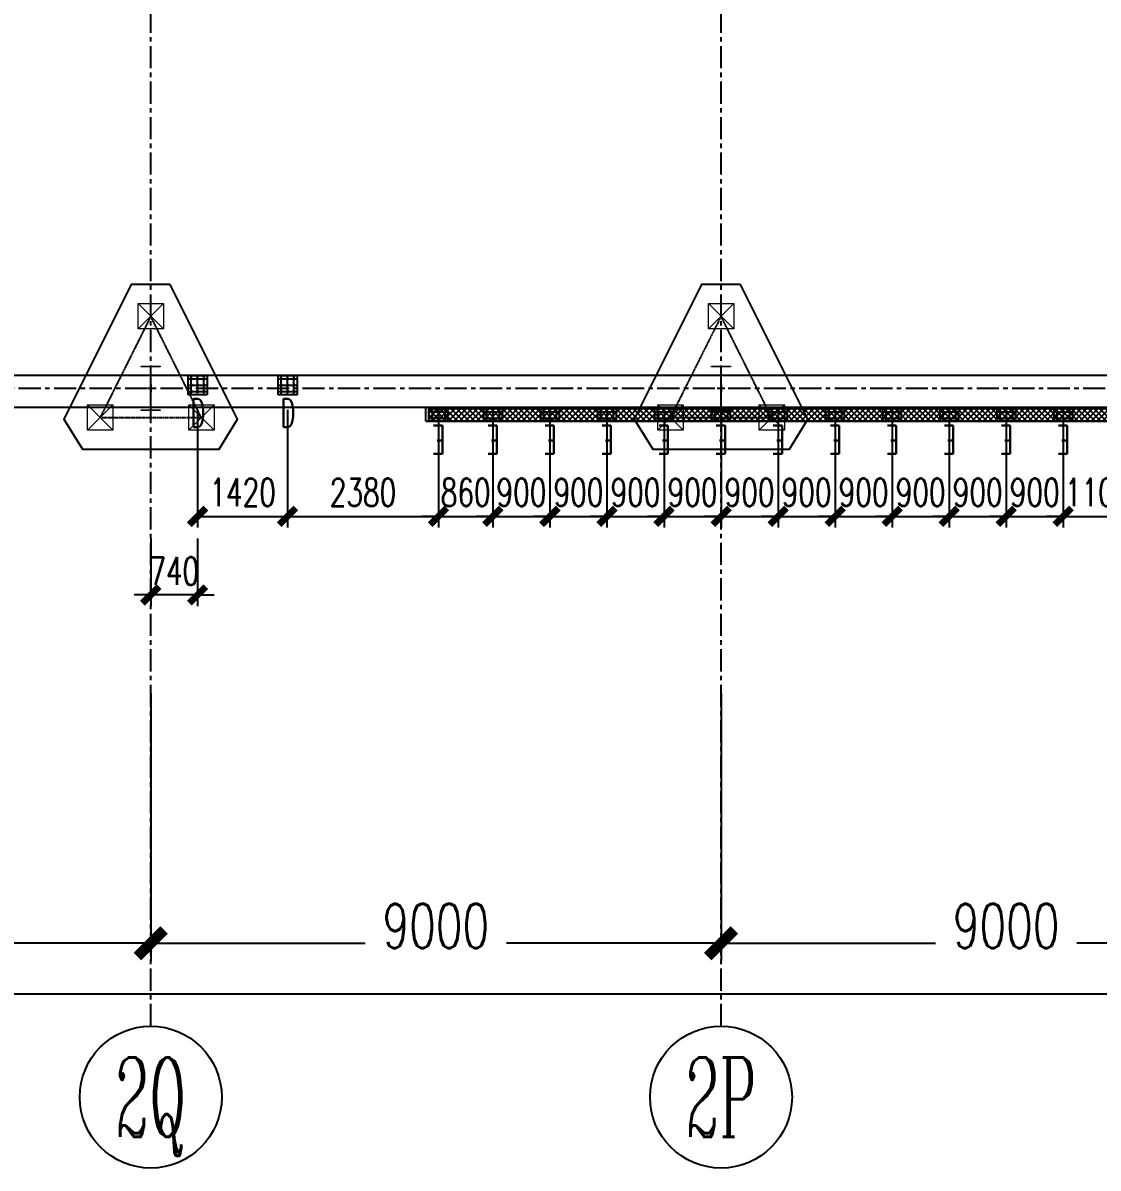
# Model space of a CAD drawing. Extents: x 782294 to 1727252, y -631030 to 17645.
# Drawn here: x 1046538 to 1063505, y -410193 to -392118 of the extents above; entities that cross this region are included whole.
import ezdxf
from ezdxf.enums import TextEntityAlignment as Align

# ---------------------------------------------------------------- set-up
doc = ezdxf.new("R2010")
doc.units = 0
doc.linetypes.add('CENTER', pattern=[2, 1.25, -0.25, 0.25, -0.25])
doc.layers.get('Defpoints').update_dxf_attribs({"color": 210})
for name, color, linetype in [('!ZN1-标注-173', 173, 'Continuous'), ('!ZN3-铝板幕墙-3', 3, 'Continuous'), ('2钢材断面', 2, 'Continuous'), ('30预埋件', 30, 'Continuous'), ('3符号', 3, 'Continuous'), ('40钢材投影', 40, 'Continuous'), ('ALT_CEN-0-30', 1, 'CENTER'), ('DIM', 173, 'Continuous'), ('DOTE', 1, 'CENTER'), ('S-BKL', 4, 'Continuous'), ('S-DOTE1', 140, 'CENTER'), ('S-HATCH1-W', 252, 'Continuous'), ('结构轮廓线', 1, 'Continuous')]:
    doc.layers.add(name, color=color, linetype=linetype)
doc.layers.add('S-col', color=2, linetype='Continuous', lineweight=0)
doc.layers.add('S-zhuang', color=1, linetype='Continuous', lineweight=0)
doc.styles.add('_TCH_AXIS', font='COMPLEX', dxfattribs={"bigfont": 'GBCBIG'})
doc.styles.add('DHTEXT-1', font='romans.shx', dxfattribs={"width": 0.7, "bigfont": 'chinese.shx'})
doc.dimstyles.new('ZN175', dxfattribs={"dimscale": 175, "dimtxt": 2.5, "dimasz": 1.5, "dimexe": 1, "dimexo": 2, "dimgap": 0.9, "dimtad": 1, "dimdec": 0, "dimdsep": 46, "dimtxsty": 'DHTEXT-1', "dimblk": 'ARCHTICK', "dimcen": 2.5, "dimclrd": 173, "dimclre": 173, "dimclrt": 7, "dimazin": 2, "dimtfac": 1, "dimtdec": 0, "dimtix": 1, "dimtmove": 2, "dimatfit": 3, "dimfxl": 0, "dimtolj": 1, "dimtzin": 0, "dimarcsym": 0})
doc.dimstyles.new('ZN280', dxfattribs={"dimscale": 280, "dimtxt": 2.5, "dimasz": 1.5, "dimexe": 1, "dimexo": 2, "dimgap": 0.9, "dimtad": 1, "dimdec": 0, "dimdsep": 46, "dimtxsty": 'DHTEXT-1', "dimblk": 'ARCHTICK', "dimcen": 2.5, "dimclrd": 173, "dimclre": 173, "dimclrt": 7, "dimazin": 2, "dimtfac": 1, "dimtdec": 0, "dimtix": 1, "dimtmove": 2, "dimatfit": 3, "dimfxl": 0, "dimarcsym": 0})

# ---------------------------------------------------------------- blocks, each defined once
blk = doc.blocks.new('_ArchTick')
at = {"color": 0, "linetype": 'ByBlock', "const_width": 0.4}
blk.add_lwpolyline([(-0.5, -0.5), (0.5, 0.5)], dxfattribs=at)
blk = doc.blocks.new('*D1438')
at = {"layer": 'Defpoints', "color": 0, "ltscale": 2800, "transparency": 16777216}
for p in [(21300, -4250), (30300, -4250), (30300, -8759)]:
    blk.add_point(p, dxfattribs=at)
at = {"layer": 'DIM', "color": 173, "linetype": 'ByBlock', "lineweight": -2, "ltscale": 2800, "transparency": 16777216}
for p, q in [((21300, -4810), (21300, -9039)), ((30300, -4810), (30300, -9039)), ((21300, -8759), (24685, -8759)), ((30300, -8759), (26915, -8759))]:
    blk.add_line(p, q, dxfattribs=at)
at = {"layer": 'DIM', "color": 173, "lineweight": -2, "ltscale": 2800, "transparency": 16777216, "xscale": 420, "yscale": 420, "zscale": 420, "rotation": 180}
blk.add_blockref('_ArchTick', (21300, -8759), dxfattribs=at)
at = {"layer": 'DIM', "color": 173, "lineweight": -2, "ltscale": 2800, "transparency": 16777216, "xscale": 420, "yscale": 420, "zscale": 420}
blk.add_blockref('_ArchTick', (30300, -8759), dxfattribs=at)
at = {"layer": 'DIM', "color": 7, "ltscale": 2800, "transparency": 16777216, "insert": (25800, -8484), "char_height": 700, "attachment_point": 5, "style": 'DHTEXT-1'}
blk.add_mtext('9000', dxfattribs=at)
blk = doc.blocks.new('*D1439')
at = {"layer": 'Defpoints', "color": 0, "ltscale": 2800, "transparency": 16777216}
for p in [(30300, -4250), (39300, -4250), (39300, -8759)]:
    blk.add_point(p, dxfattribs=at)
at = {"layer": 'DIM', "color": 173, "linetype": 'ByBlock', "lineweight": -2, "ltscale": 2800, "transparency": 16777216}
for p, q in [((30300, -4810), (30300, -9039)), ((39300, -4810), (39300, -9039)), ((30300, -8759), (33685, -8759)), ((39300, -8759), (35915, -8759))]:
    blk.add_line(p, q, dxfattribs=at)
at = {"layer": 'DIM', "color": 173, "lineweight": -2, "ltscale": 2800, "transparency": 16777216, "xscale": 420, "yscale": 420, "zscale": 420, "rotation": 180}
blk.add_blockref('_ArchTick', (30300, -8759), dxfattribs=at)
at = {"layer": 'DIM', "color": 173, "lineweight": -2, "ltscale": 2800, "transparency": 16777216, "xscale": 420, "yscale": 420, "zscale": 420}
blk.add_blockref('_ArchTick', (39300, -8759), dxfattribs=at)
at = {"layer": 'DIM', "color": 7, "ltscale": 2800, "transparency": 16777216, "insert": (34800, -8484), "char_height": 700, "attachment_point": 5, "style": 'DHTEXT-1'}
blk.add_mtext('9000', dxfattribs=at)
blk = doc.blocks.new('*D1440')
at = {"layer": 'Defpoints', "color": 0, "ltscale": 2800, "transparency": 16777216}
for p in [(39300, -4250), (48300, -4250), (48300, -8759)]:
    blk.add_point(p, dxfattribs=at)
at = {"layer": 'DIM', "color": 173, "linetype": 'ByBlock', "lineweight": -2, "ltscale": 2800, "transparency": 16777216}
for p, q in [((39300, -4810), (39300, -9039)), ((48300, -4810), (48300, -9039)), ((39300, -8759), (42685, -8759)), ((48300, -8759), (44915, -8759))]:
    blk.add_line(p, q, dxfattribs=at)
at = {"layer": 'DIM', "color": 173, "lineweight": -2, "ltscale": 2800, "transparency": 16777216, "xscale": 420, "yscale": 420, "zscale": 420, "rotation": 180}
blk.add_blockref('_ArchTick', (39300, -8759), dxfattribs=at)
at = {"layer": 'DIM', "color": 173, "lineweight": -2, "ltscale": 2800, "transparency": 16777216, "xscale": 420, "yscale": 420, "zscale": 420}
blk.add_blockref('_ArchTick', (48300, -8759), dxfattribs=at)
at = {"layer": 'DIM', "color": 7, "ltscale": 2800, "transparency": 16777216, "insert": (43800, -8484), "char_height": 700, "attachment_point": 5, "style": 'DHTEXT-1'}
blk.add_mtext('9000', dxfattribs=at)
blk = doc.blocks.new('*D1427')
at = {"layer": 'Defpoints', "color": 0, "ltscale": 2800, "transparency": 16777216}
for p in [(0, -4350), (156300, -4350), (156300, -9559)]:
    blk.add_point(p, dxfattribs=at)
at = {"layer": 'DIM', "color": 173, "linetype": 'ByBlock', "lineweight": -2, "ltscale": 2800, "transparency": 16777216}
for p, q in [((0, -4910), (0, -9839)), ((156300, -4910), (156300, -9839)), ((0, -9559), (76553, -9559)), ((156300, -9559), (79647, -9559))]:
    blk.add_line(p, q, dxfattribs=at)
at = {"layer": 'DIM', "color": 173, "lineweight": -2, "ltscale": 2800, "transparency": 16777216, "xscale": 420, "yscale": 420, "zscale": 420, "rotation": 180}
blk.add_blockref('_ArchTick', (0, -9559), dxfattribs=at)
at = {"layer": 'DIM', "color": 173, "lineweight": -2, "ltscale": 2800, "transparency": 16777216, "xscale": 420, "yscale": 420, "zscale": 420}
blk.add_blockref('_ArchTick', (156300, -9559), dxfattribs=at)
at = {"layer": 'DIM', "color": 7, "ltscale": 2800, "transparency": 16777216, "insert": (78100, -9284), "char_height": 700, "attachment_point": 5, "style": 'DHTEXT-1'}
blk.add_mtext('156300', dxfattribs=at)
blk = doc.blocks.new('卓越-轴号')
blk.add_circle((0, 0), 4)
at = {"color": 0, "style": '_TCH_AXIS', "width": 1.041667, "flags": 8}
blk.add_attdef('A', text='', height=4.48, dxfattribs=at).set_placement((-2, -2.24), (2, -2.24), align=Align.FIT)
blk = doc.blocks.new('20250913105916')
at = {"layer": '结构轮廓线', "color": 1, "ltscale": 500}
for q in [(34640, -300), (55860, -520)]:
    blk.add_line((34640, -520), q, dxfattribs=at)
blk = doc.blocks.new('20250903183753')
at = {"layer": '2钢材断面'}
for p, q in [((150, 0), (-150, 0)), ((-150, 0), (-150, -300)), ((150, -300), (150, 0)), ((-150, -300), (150, -300))]:
    blk.add_line(p, q, dxfattribs=at)
at = {"layer": '40钢材投影'}
for centre, radius in [((-100, -50), 12), ((-100, -150), 12), ((-100, -50), 6), ((-100, -150), 6), ((0, -50), 12), ((0, -150), 12), ((0, -50), 6), ((0, -150), 6), ((100, -50), 12), ((100, -150), 12), ((100, -50), 6), ((100, -150), 6), ((-100, -250), 12), ((-100, -250), 6), ((0, -250), 12), ((0, -250), 6), ((100, -251), 12), ((100, -251), 6)]:
    blk.add_circle(centre, radius, dxfattribs=at)
at = {"layer": 'ALT_CEN-0-30', "ltscale": 20}
for p, q in [((-100, 0), (-100, -300)), ((0, 0), (0, -300)), ((100, 0), (100, -300)), ((-150, -50), (150, -50)), ((-150, -150), (150, -150)), ((-150, -250), (150, -250))]:
    blk.add_line(p, q, dxfattribs=at)
blk = doc.blocks.new('20250903183821')
at = {"ltscale": 50}
blk.add_blockref('20250903183753', (0, 0), dxfattribs=at)
at = {"layer": '30预埋件', "style": 'DHTEXT-1', "text_generation_flag": 6, "width": 0.55}
blk.add_attdef('B', (-105, 65), '', height=450, rotation=180, dxfattribs=at)
blk = doc.blocks.new('20250902145151')
at = {"layer": '2钢材断面'}
for p, q in [((150, 100), (-150, 100)), ((-150, 100), (-150, -100)), ((150, -100), (150, 100)), ((-150, -100), (150, -100))]:
    blk.add_line(p, q, dxfattribs=at)
at = {"layer": '40钢材投影'}
for centre, radius in [((-100, 50), 10), ((-100, 50), 5), ((0, 50), 10), ((0, 50), 5), ((100, 50), 10), ((100, 50), 5), ((-100, -50), 10), ((-100, -50), 5), ((0, -50), 10), ((0, -50), 5), ((100, -50), 10), ((100, -50), 5)]:
    blk.add_circle(centre, radius, dxfattribs=at)
at = {"layer": 'ALT_CEN-0-30', "ltscale": 20}
for p, q in [((-150, 50), (150, 50)), ((-100, 100), (-100, -100)), ((0, 100), (0, -100)), ((100, 100), (100, -100)), ((-150, -50), (150, -50))]:
    blk.add_line(p, q, dxfattribs=at)
blk = doc.blocks.new('20250912153858')
at = {"ltscale": 50}
blk.add_blockref('20250902145151', (0, 100), dxfattribs=at)
at = {"layer": '30预埋件', "style": 'DHTEXT-1', "text_generation_flag": 6, "width": 0.55}
blk.add_attdef('B', (105, -65), '', height=450, dxfattribs=at)
blk = doc.blocks.new('20250913102643')
at = {"ltscale": 500}
ref = blk.add_blockref('20250903183821', (31040, -100), dxfattribs=dict(at, xscale=-1, rotation=180))
ref.add_attrib('B', 'D', (30935, -615), dxfattribs={"layer": '30预埋件', "height": 450, "rotation": 180, "style": 'DHTEXT-1', "text_generation_flag": 6, "width": 0.55})
ref = blk.add_blockref('20250903183821', (32460, -100), dxfattribs=dict(at, xscale=-1, rotation=180))
ref.add_attrib('B', 'D', (32355, -615), dxfattribs={"layer": '30预埋件', "height": 450, "rotation": 180, "style": 'DHTEXT-1', "text_generation_flag": 6, "width": 0.55})
at = {"layer": '结构轮廓线', "ltscale": 500}
for p in [(34840, -520), (35700, -520), (36600, -520), (37500, -520), (38400, -520), (39300, -520), (40200, -520), (41100, -520), (42000, -520), (42900, -520), (43800, -520), (44700, -520)]:
    blk.add_blockref('20250912153858', p, dxfattribs=at).add_auto_attribs({'B': 'E'})
blk = doc.blocks.new('*D890')
at = {"layer": 'Defpoints', "color": 0, "ltscale": 1750, "transparency": 16777216}
for p in [(1062955, -397877), (1064055, -397877), (1064055, -399906)]:
    blk.add_point(p, dxfattribs=at)
at = {"layer": 'DIM', "color": 173, "linetype": 'ByBlock', "lineweight": -2, "ltscale": 1750, "transparency": 16777216}
for p, q in [((1062955, -398227), (1062955, -400081)), ((1064055, -398227), (1064055, -400081)), ((1062955, -399906), (1062692, -399906)), ((1062955, -399906), (1064055, -399906)), ((1064055, -399906), (1064317, -399906))]:
    blk.add_line(p, q, dxfattribs=at)
at = {"layer": 'DIM', "color": 173, "lineweight": -2, "ltscale": 1750, "transparency": 16777216, "xscale": 262.5, "yscale": 262.5, "zscale": 262.5}
blk.add_blockref('_ArchTick', (1062955, -399906), dxfattribs=at)
at = {"layer": 'DIM', "color": 173, "lineweight": -2, "ltscale": 1750, "transparency": 16777216, "xscale": 262.5, "yscale": 262.5, "zscale": 262.5, "rotation": 180}
blk.add_blockref('_ArchTick', (1064055, -399906), dxfattribs=at)
at = {"layer": 'DIM', "color": 7, "ltscale": 1750, "transparency": 16777216, "insert": (1063505, -399529), "char_height": 437.5, "attachment_point": 5, "style": 'DHTEXT-1'}
blk.add_mtext('\\A1;1100', dxfattribs=at)
blk = doc.blocks.new('*D891')
at = {"layer": 'Defpoints', "color": 0, "ltscale": 1750, "transparency": 16777216}
for p in [(1062055, -397877), (1062955, -397877), (1062955, -399906)]:
    blk.add_point(p, dxfattribs=at)
at = {"layer": 'DIM', "color": 173, "linetype": 'ByBlock', "lineweight": -2, "ltscale": 1750, "transparency": 16777216}
for p, q in [((1062055, -398227), (1062055, -400081)), ((1062955, -398227), (1062955, -400081)), ((1062055, -399906), (1061792, -399906)), ((1062055, -399906), (1062955, -399906)), ((1062955, -399906), (1063217, -399906))]:
    blk.add_line(p, q, dxfattribs=at)
at = {"layer": 'DIM', "color": 173, "lineweight": -2, "ltscale": 1750, "transparency": 16777216, "xscale": 262.5, "yscale": 262.5, "zscale": 262.5}
blk.add_blockref('_ArchTick', (1062055, -399906), dxfattribs=at)
at = {"layer": 'DIM', "color": 173, "lineweight": -2, "ltscale": 1750, "transparency": 16777216, "xscale": 262.5, "yscale": 262.5, "zscale": 262.5, "rotation": 180}
blk.add_blockref('_ArchTick', (1062955, -399906), dxfattribs=at)
at = {"layer": 'DIM', "color": 7, "ltscale": 1750, "transparency": 16777216, "insert": (1062505, -399529), "char_height": 437.5, "attachment_point": 5, "style": 'DHTEXT-1'}
blk.add_mtext('\\A1;900', dxfattribs=at)
blk = doc.blocks.new('*D892')
at = {"layer": 'Defpoints', "color": 0, "ltscale": 1750, "transparency": 16777216}
for p in [(1061155, -397877), (1062055, -397877), (1062055, -399906)]:
    blk.add_point(p, dxfattribs=at)
at = {"layer": 'DIM', "color": 173, "linetype": 'ByBlock', "lineweight": -2, "ltscale": 1750, "transparency": 16777216}
for p, q in [((1061155, -398227), (1061155, -400081)), ((1062055, -398227), (1062055, -400081)), ((1061155, -399906), (1060892, -399906)), ((1061155, -399906), (1062055, -399906)), ((1062055, -399906), (1062317, -399906))]:
    blk.add_line(p, q, dxfattribs=at)
at = {"layer": 'DIM', "color": 173, "lineweight": -2, "ltscale": 1750, "transparency": 16777216, "xscale": 262.5, "yscale": 262.5, "zscale": 262.5}
blk.add_blockref('_ArchTick', (1061155, -399906), dxfattribs=at)
at = {"layer": 'DIM', "color": 173, "lineweight": -2, "ltscale": 1750, "transparency": 16777216, "xscale": 262.5, "yscale": 262.5, "zscale": 262.5, "rotation": 180}
blk.add_blockref('_ArchTick', (1062055, -399906), dxfattribs=at)
at = {"layer": 'DIM', "color": 7, "ltscale": 1750, "transparency": 16777216, "insert": (1061605, -399529), "char_height": 437.5, "attachment_point": 5, "style": 'DHTEXT-1'}
blk.add_mtext('\\A1;900', dxfattribs=at)
blk = doc.blocks.new('*D893')
at = {"layer": 'Defpoints', "color": 0, "ltscale": 1750, "transparency": 16777216}
for p in [(1060255, -397877), (1061155, -397877), (1061155, -399906)]:
    blk.add_point(p, dxfattribs=at)
at = {"layer": 'DIM', "color": 173, "linetype": 'ByBlock', "lineweight": -2, "ltscale": 1750, "transparency": 16777216}
for p, q in [((1060255, -398227), (1060255, -400081)), ((1061155, -398227), (1061155, -400081)), ((1060255, -399906), (1059992, -399906)), ((1060255, -399906), (1061155, -399906)), ((1061155, -399906), (1061417, -399906))]:
    blk.add_line(p, q, dxfattribs=at)
at = {"layer": 'DIM', "color": 173, "lineweight": -2, "ltscale": 1750, "transparency": 16777216, "xscale": 262.5, "yscale": 262.5, "zscale": 262.5}
blk.add_blockref('_ArchTick', (1060255, -399906), dxfattribs=at)
at = {"layer": 'DIM', "color": 173, "lineweight": -2, "ltscale": 1750, "transparency": 16777216, "xscale": 262.5, "yscale": 262.5, "zscale": 262.5, "rotation": 180}
blk.add_blockref('_ArchTick', (1061155, -399906), dxfattribs=at)
at = {"layer": 'DIM', "color": 7, "ltscale": 1750, "transparency": 16777216, "insert": (1060705, -399529), "char_height": 437.5, "attachment_point": 5, "style": 'DHTEXT-1'}
blk.add_mtext('\\A1;900', dxfattribs=at)
blk = doc.blocks.new('*D894')
at = {"layer": 'Defpoints', "color": 0, "ltscale": 1750, "transparency": 16777216}
for p in [(1059355, -397877), (1060255, -397877), (1060255, -399906)]:
    blk.add_point(p, dxfattribs=at)
at = {"layer": 'DIM', "color": 173, "linetype": 'ByBlock', "lineweight": -2, "ltscale": 1750, "transparency": 16777216}
for p, q in [((1059355, -398227), (1059355, -400081)), ((1060255, -398227), (1060255, -400081)), ((1059355, -399906), (1059092, -399906)), ((1059355, -399906), (1060255, -399906)), ((1060255, -399906), (1060517, -399906))]:
    blk.add_line(p, q, dxfattribs=at)
at = {"layer": 'DIM', "color": 173, "lineweight": -2, "ltscale": 1750, "transparency": 16777216, "xscale": 262.5, "yscale": 262.5, "zscale": 262.5}
blk.add_blockref('_ArchTick', (1059355, -399906), dxfattribs=at)
at = {"layer": 'DIM', "color": 173, "lineweight": -2, "ltscale": 1750, "transparency": 16777216, "xscale": 262.5, "yscale": 262.5, "zscale": 262.5, "rotation": 180}
blk.add_blockref('_ArchTick', (1060255, -399906), dxfattribs=at)
at = {"layer": 'DIM', "color": 7, "ltscale": 1750, "transparency": 16777216, "insert": (1059805, -399529), "char_height": 437.5, "attachment_point": 5, "style": 'DHTEXT-1'}
blk.add_mtext('\\A1;900', dxfattribs=at)
blk = doc.blocks.new('*D895')
at = {"layer": 'Defpoints', "color": 0, "ltscale": 1750, "transparency": 16777216}
for p in [(1058455, -397877), (1059355, -397877), (1059355, -399906)]:
    blk.add_point(p, dxfattribs=at)
at = {"layer": 'DIM', "color": 173, "linetype": 'ByBlock', "lineweight": -2, "ltscale": 1750, "transparency": 16777216}
for p, q in [((1058455, -398227), (1058455, -400081)), ((1059355, -398227), (1059355, -400081)), ((1058455, -399906), (1058192, -399906)), ((1058455, -399906), (1059355, -399906)), ((1059355, -399906), (1059617, -399906))]:
    blk.add_line(p, q, dxfattribs=at)
at = {"layer": 'DIM', "color": 173, "lineweight": -2, "ltscale": 1750, "transparency": 16777216, "xscale": 262.5, "yscale": 262.5, "zscale": 262.5}
blk.add_blockref('_ArchTick', (1058455, -399906), dxfattribs=at)
at = {"layer": 'DIM', "color": 173, "lineweight": -2, "ltscale": 1750, "transparency": 16777216, "xscale": 262.5, "yscale": 262.5, "zscale": 262.5, "rotation": 180}
blk.add_blockref('_ArchTick', (1059355, -399906), dxfattribs=at)
at = {"layer": 'DIM', "color": 7, "ltscale": 1750, "transparency": 16777216, "insert": (1058905, -399529), "char_height": 437.5, "attachment_point": 5, "style": 'DHTEXT-1'}
blk.add_mtext('\\A1;900', dxfattribs=at)
blk = doc.blocks.new('*D896')
at = {"layer": 'Defpoints', "color": 0, "ltscale": 1750, "transparency": 16777216}
for p in [(1057555, -397877), (1058455, -397877), (1058455, -399906)]:
    blk.add_point(p, dxfattribs=at)
at = {"layer": 'DIM', "color": 173, "linetype": 'ByBlock', "lineweight": -2, "ltscale": 1750, "transparency": 16777216}
for p, q in [((1057555, -398227), (1057555, -400081)), ((1058455, -398227), (1058455, -400081)), ((1057555, -399906), (1057292, -399906)), ((1057555, -399906), (1058455, -399906)), ((1058455, -399906), (1058717, -399906))]:
    blk.add_line(p, q, dxfattribs=at)
at = {"layer": 'DIM', "color": 173, "lineweight": -2, "ltscale": 1750, "transparency": 16777216, "xscale": 262.5, "yscale": 262.5, "zscale": 262.5}
blk.add_blockref('_ArchTick', (1057555, -399906), dxfattribs=at)
at = {"layer": 'DIM', "color": 173, "lineweight": -2, "ltscale": 1750, "transparency": 16777216, "xscale": 262.5, "yscale": 262.5, "zscale": 262.5, "rotation": 180}
blk.add_blockref('_ArchTick', (1058455, -399906), dxfattribs=at)
at = {"layer": 'DIM', "color": 7, "ltscale": 1750, "transparency": 16777216, "insert": (1058005, -399529), "char_height": 437.5, "attachment_point": 5, "style": 'DHTEXT-1'}
blk.add_mtext('\\A1;900', dxfattribs=at)
blk = doc.blocks.new('*D897')
at = {"layer": 'Defpoints', "color": 0, "ltscale": 1750, "transparency": 16777216}
for p in [(1056655, -397877), (1057555, -397877), (1057555, -399906)]:
    blk.add_point(p, dxfattribs=at)
at = {"layer": 'DIM', "color": 173, "linetype": 'ByBlock', "lineweight": -2, "ltscale": 1750, "transparency": 16777216}
for p, q in [((1056655, -398227), (1056655, -400081)), ((1057555, -398227), (1057555, -400081)), ((1056655, -399906), (1056392, -399906)), ((1056655, -399906), (1057555, -399906)), ((1057555, -399906), (1057817, -399906))]:
    blk.add_line(p, q, dxfattribs=at)
at = {"layer": 'DIM', "color": 173, "lineweight": -2, "ltscale": 1750, "transparency": 16777216, "xscale": 262.5, "yscale": 262.5, "zscale": 262.5}
blk.add_blockref('_ArchTick', (1056655, -399906), dxfattribs=at)
at = {"layer": 'DIM', "color": 173, "lineweight": -2, "ltscale": 1750, "transparency": 16777216, "xscale": 262.5, "yscale": 262.5, "zscale": 262.5, "rotation": 180}
blk.add_blockref('_ArchTick', (1057555, -399906), dxfattribs=at)
at = {"layer": 'DIM', "color": 7, "ltscale": 1750, "transparency": 16777216, "insert": (1057105, -399529), "char_height": 437.5, "attachment_point": 5, "style": 'DHTEXT-1'}
blk.add_mtext('\\A1;900', dxfattribs=at)
blk = doc.blocks.new('*D898')
at = {"layer": 'Defpoints', "color": 0, "ltscale": 1750, "transparency": 16777216}
for p in [(1055755, -397877), (1056655, -397877), (1056655, -399906)]:
    blk.add_point(p, dxfattribs=at)
at = {"layer": 'DIM', "color": 173, "linetype": 'ByBlock', "lineweight": -2, "ltscale": 1750, "transparency": 16777216}
for p, q in [((1055755, -398227), (1055755, -400081)), ((1056655, -398227), (1056655, -400081)), ((1055755, -399906), (1055492, -399906)), ((1055755, -399906), (1056655, -399906)), ((1056655, -399906), (1056917, -399906))]:
    blk.add_line(p, q, dxfattribs=at)
at = {"layer": 'DIM', "color": 173, "lineweight": -2, "ltscale": 1750, "transparency": 16777216, "xscale": 262.5, "yscale": 262.5, "zscale": 262.5}
blk.add_blockref('_ArchTick', (1055755, -399906), dxfattribs=at)
at = {"layer": 'DIM', "color": 173, "lineweight": -2, "ltscale": 1750, "transparency": 16777216, "xscale": 262.5, "yscale": 262.5, "zscale": 262.5, "rotation": 180}
blk.add_blockref('_ArchTick', (1056655, -399906), dxfattribs=at)
at = {"layer": 'DIM', "color": 7, "ltscale": 1750, "transparency": 16777216, "insert": (1056205, -399529), "char_height": 437.5, "attachment_point": 5, "style": 'DHTEXT-1'}
blk.add_mtext('\\A1;900', dxfattribs=at)
blk = doc.blocks.new('*D899')
at = {"layer": 'Defpoints', "color": 0, "ltscale": 1750, "transparency": 16777216}
for p in [(1054855, -397877), (1055755, -397877), (1055755, -399906)]:
    blk.add_point(p, dxfattribs=at)
at = {"layer": 'DIM', "color": 173, "linetype": 'ByBlock', "lineweight": -2, "ltscale": 1750, "transparency": 16777216}
for p, q in [((1054855, -398227), (1054855, -400081)), ((1055755, -398227), (1055755, -400081)), ((1054855, -399906), (1054592, -399906)), ((1054855, -399906), (1055755, -399906)), ((1055755, -399906), (1056017, -399906))]:
    blk.add_line(p, q, dxfattribs=at)
at = {"layer": 'DIM', "color": 173, "lineweight": -2, "ltscale": 1750, "transparency": 16777216, "xscale": 262.5, "yscale": 262.5, "zscale": 262.5}
blk.add_blockref('_ArchTick', (1054855, -399906), dxfattribs=at)
at = {"layer": 'DIM', "color": 173, "lineweight": -2, "ltscale": 1750, "transparency": 16777216, "xscale": 262.5, "yscale": 262.5, "zscale": 262.5, "rotation": 180}
blk.add_blockref('_ArchTick', (1055755, -399906), dxfattribs=at)
at = {"layer": 'DIM', "color": 7, "ltscale": 1750, "transparency": 16777216, "insert": (1055305, -399529), "char_height": 437.5, "attachment_point": 5, "style": 'DHTEXT-1'}
blk.add_mtext('\\A1;900', dxfattribs=at)
blk = doc.blocks.new('*D900')
at = {"layer": 'Defpoints', "color": 0, "ltscale": 1750, "transparency": 16777216}
for p in [(1053955, -397877), (1054855, -397877), (1054855, -399906)]:
    blk.add_point(p, dxfattribs=at)
at = {"layer": 'DIM', "color": 173, "linetype": 'ByBlock', "lineweight": -2, "ltscale": 1750, "transparency": 16777216}
for p, q in [((1053955, -398227), (1053955, -400081)), ((1054855, -398227), (1054855, -400081)), ((1053955, -399906), (1053692, -399906)), ((1053955, -399906), (1054855, -399906)), ((1054855, -399906), (1055117, -399906))]:
    blk.add_line(p, q, dxfattribs=at)
at = {"layer": 'DIM', "color": 173, "lineweight": -2, "ltscale": 1750, "transparency": 16777216, "xscale": 262.5, "yscale": 262.5, "zscale": 262.5}
blk.add_blockref('_ArchTick', (1053955, -399906), dxfattribs=at)
at = {"layer": 'DIM', "color": 173, "lineweight": -2, "ltscale": 1750, "transparency": 16777216, "xscale": 262.5, "yscale": 262.5, "zscale": 262.5, "rotation": 180}
blk.add_blockref('_ArchTick', (1054855, -399906), dxfattribs=at)
at = {"layer": 'DIM', "color": 7, "ltscale": 1750, "transparency": 16777216, "insert": (1054405, -399529), "char_height": 437.5, "attachment_point": 5, "style": 'DHTEXT-1'}
blk.add_mtext('\\A1;900', dxfattribs=at)
blk = doc.blocks.new('*D901')
at = {"layer": 'Defpoints', "color": 0, "ltscale": 1750, "transparency": 16777216}
for p in [(1053095, -397877), (1053955, -397877), (1053955, -399906)]:
    blk.add_point(p, dxfattribs=at)
at = {"layer": 'DIM', "color": 173, "linetype": 'ByBlock', "lineweight": -2, "ltscale": 1750, "transparency": 16777216}
for p, q in [((1053095, -398227), (1053095, -400081)), ((1053955, -398227), (1053955, -400081)), ((1053095, -399906), (1052832, -399906)), ((1053095, -399906), (1053955, -399906)), ((1053955, -399906), (1054217, -399906))]:
    blk.add_line(p, q, dxfattribs=at)
at = {"layer": 'DIM', "color": 173, "lineweight": -2, "ltscale": 1750, "transparency": 16777216, "xscale": 262.5, "yscale": 262.5, "zscale": 262.5}
blk.add_blockref('_ArchTick', (1053095, -399906), dxfattribs=at)
at = {"layer": 'DIM', "color": 173, "lineweight": -2, "ltscale": 1750, "transparency": 16777216, "xscale": 262.5, "yscale": 262.5, "zscale": 262.5, "rotation": 180}
blk.add_blockref('_ArchTick', (1053955, -399906), dxfattribs=at)
at = {"layer": 'DIM', "color": 7, "ltscale": 1750, "transparency": 16777216, "insert": (1053525, -399529), "char_height": 437.5, "attachment_point": 5, "style": 'DHTEXT-1'}
blk.add_mtext('\\A1;860', dxfattribs=at)
blk = doc.blocks.new('*D902')
at = {"layer": 'Defpoints', "color": 0, "ltscale": 1750, "transparency": 16777216}
for p in [(1050715, -397877), (1053095, -397877), (1053095, -399906)]:
    blk.add_point(p, dxfattribs=at)
at = {"layer": 'DIM', "color": 173, "linetype": 'ByBlock', "lineweight": -2, "ltscale": 1750, "transparency": 16777216}
for p, q in [((1050715, -398227), (1050715, -400081)), ((1053095, -398227), (1053095, -400081)), ((1050715, -399906), (1053095, -399906))]:
    blk.add_line(p, q, dxfattribs=at)
at = {"layer": 'DIM', "color": 173, "lineweight": -2, "ltscale": 1750, "transparency": 16777216, "xscale": 262.5, "yscale": 262.5, "zscale": 262.5, "rotation": 180}
blk.add_blockref('_ArchTick', (1050715, -399906), dxfattribs=at)
at = {"layer": 'DIM', "color": 173, "lineweight": -2, "ltscale": 1750, "transparency": 16777216, "xscale": 262.5, "yscale": 262.5, "zscale": 262.5}
blk.add_blockref('_ArchTick', (1053095, -399906), dxfattribs=at)
at = {"layer": 'DIM', "color": 7, "ltscale": 1750, "transparency": 16777216, "insert": (1051905, -399529), "char_height": 437.5, "attachment_point": 5, "style": 'DHTEXT-1'}
blk.add_mtext('\\A1;2380', dxfattribs=at)
blk = doc.blocks.new('*D903')
at = {"layer": 'Defpoints', "color": 0, "ltscale": 1750, "transparency": 16777216}
for p in [(1049295, -397877), (1050715, -397877), (1050715, -399906)]:
    blk.add_point(p, dxfattribs=at)
at = {"layer": 'DIM', "color": 173, "linetype": 'ByBlock', "lineweight": -2, "ltscale": 1750, "transparency": 16777216}
for p, q in [((1049295, -398227), (1049295, -400081)), ((1050715, -398227), (1050715, -400081)), ((1049295, -399906), (1050715, -399906))]:
    blk.add_line(p, q, dxfattribs=at)
at = {"layer": 'DIM', "color": 173, "lineweight": -2, "ltscale": 1750, "transparency": 16777216, "xscale": 262.5, "yscale": 262.5, "zscale": 262.5, "rotation": 180}
blk.add_blockref('_ArchTick', (1049295, -399906), dxfattribs=at)
at = {"layer": 'DIM', "color": 173, "lineweight": -2, "ltscale": 1750, "transparency": 16777216, "xscale": 262.5, "yscale": 262.5, "zscale": 262.5}
blk.add_blockref('_ArchTick', (1050715, -399906), dxfattribs=at)
at = {"layer": 'DIM', "color": 7, "ltscale": 1750, "transparency": 16777216, "insert": (1050005, -399529), "char_height": 437.5, "attachment_point": 5, "style": 'DHTEXT-1'}
blk.add_mtext('\\A1;1420', dxfattribs=at)
blk = doc.blocks.new('*D1488')
at = {"layer": '!ZN1-标注-173', "color": 173, "linetype": 'ByBlock', "lineweight": -2, "ltscale": 1750, "transparency": 16777216}
for p, q in [((1048555, -400256), (1048555, -401322)), ((1049295, -400256), (1049295, -401322)), ((1048555, -401147), (1048292, -401147)), ((1049295, -401147), (1048555, -401147)), ((1049295, -401147), (1049557, -401147))]:
    blk.add_line(p, q, dxfattribs=at)
at = {"layer": 'Defpoints', "color": 0, "ltscale": 1750, "transparency": 16777216}
for p in [(1048555, -399906), (1049295, -399906), (1048555, -401147)]:
    blk.add_point(p, dxfattribs=at)
at = {"layer": '!ZN1-标注-173', "color": 173, "lineweight": -2, "ltscale": 1750, "transparency": 16777216, "xscale": 262.5, "yscale": 262.5, "zscale": 262.5}
blk.add_blockref('_ArchTick', (1048555, -401147), dxfattribs=at)
at = {"layer": '!ZN1-标注-173', "color": 173, "lineweight": -2, "ltscale": 1750, "transparency": 16777216, "xscale": 262.5, "yscale": 262.5, "zscale": 262.5, "rotation": 180}
blk.add_blockref('_ArchTick', (1049295, -401147), dxfattribs=at)
at = {"layer": '!ZN1-标注-173', "color": 7, "ltscale": 1750, "transparency": 16777216, "insert": (1048925, -400771), "char_height": 437.5, "attachment_point": 5, "style": 'DHTEXT-1'}
blk.add_mtext('\\A1;740', dxfattribs=at)
blk = doc.blocks.new('20250922145540')
at = {"layer": 'S-col'}
blk.add_lwpolyline([(-195790, 766820), (-195490, 766820), (-195490, 766808), (-195636, 766808), (-195636, 766132), (-195490, 766132), (-195490, 766120), (-195790, 766120), (-195790, 766132), (-195644, 766132), (-195644, 766808), (-195790, 766808)], close=True, dxfattribs=at)
blk = doc.blocks.new('S-ZHUANG-400')
at = {"layer": 'S-zhuang'}
for p, q in [((200, -200), (-200, 200)), ((-200, -200), (200, 200))]:
    blk.add_line(p, q, dxfattribs=at)
blk.add_lwpolyline([(-200, 200), (200, 200), (200, -200), (-200, -200)], close=True, dxfattribs=at)
blk = doc.blocks.new('CT3')
at = {"layer": 'S-DOTE1', "ltscale": 0.25}
for p, q in [((-101698, -257554), (-101818, -257554)), ((-101758, -257494), (-101758, -257614))]:
    blk.add_line(p, q, dxfattribs=at)
at = {"layer": 'S-DOTE1', "linetype": 'CENTER', "ltscale": 0.25}
blk.add_lwpolyline([(-100958, -258016), (-101758, -256416), (-102558, -258016)], close=True, dxfattribs=at)
at = {"layer": 'S-HATCH1-W'}
blk.add_lwpolyline([(-101449, -255916), (-102067, -255916), (-103130, -258042), (-102837, -258516), (-100680, -258516), (-100387, -258042)], close=True, dxfattribs=at)
at = {"layer": 'S-zhuang', "rotation": 90}
for p in [(-101758, -256416), (-102558, -258016), (-100958, -258016)]:
    blk.add_blockref('S-ZHUANG-400', p, dxfattribs=at)
blk = doc.blocks.new('A$C8df6222d')
at = {"layer": 'S-HATCH1-W'}
h = blk.add_hatch(dxfattribs=at)
h.set_pattern_fill('ANSI37', color=256, scale=20)
h.set_pattern_definition([(45, (267058.46, 255298.27), (-44.901281, 44.901281), []), (135, (267058.46, 255298.27), (-44.901281, -44.901281), [])])
h.paths.add_polyline_path([(34690, -320), (55810, -320), (55810, -520), (34690, -520)])
at = {"layer": 'S-BKL'}
blk.add_line((156304, -300), (-4, -300), dxfattribs=at)
blk.add_lwpolyline([(156304, 200), (-4, 200)], dxfattribs=at)
at = {"layer": 'S-HATCH1-W', "elevation": 0}
blk.add_lwpolyline([(34690, -320), (55810, -320), (55810, -520), (34690, -520)], close=True, dxfattribs=at)
for p in [(225940, -766470), (234940, -766470)]:
    blk.add_blockref('20250922145540', p)
at = {"layer": 'S-zhuang'}
for p in [(132058, 257554), (141058, 257554)]:
    blk.add_blockref('CT3', p, dxfattribs=at)
blk = doc.blocks.new('20250821100646')
at = {"layer": 'DOTE', "ltscale": 280}
for p, q in [((30300, -10067.4), (30300, 92720)), ((39300, -10067.4), (39300, 92720)), ((165204.2, 0), (-11095.8, 0))]:
    blk.add_line(p, q, dxfattribs=at)
at = {"layer": '3符号', "color": 7}
ref = blk.add_blockref('卓越-轴号', (30300, -11187.4), dxfattribs=dict(at, xscale=280, yscale=280, zscale=280))
ref.add_attrib('A', '2Q', dxfattribs={"layer": '0', "color": 0, "height": 1254.4, "style": '_TCH_AXIS', "width": 0.520833}).set_placement((29740, -11814.6), (30860, -11814.6), align=Align.FIT)
ref = blk.add_blockref('卓越-轴号', (39300, -11187.4), dxfattribs=dict(at, xscale=280, yscale=280, zscale=280))
ref.add_attrib('A', '2P', dxfattribs={"layer": '0', "color": 0, "height": 1254.4, "style": '_TCH_AXIS', "width": 0.506757}).set_placement((38740, -11814.6), (39860, -11814.6), align=Align.FIT)
at = {"layer": 'DIM', "ltscale": 2800}
for base, p1, p2, picture, middle in [((30300, -8758.7), (21300, -4250), (30300, -4250), '*D1438', (25800, -8483.7)), ((39300, -8758.7), (30300, -4250), (39300, -4250), '*D1439', (34800, -8483.7)), ((48300, -8758.7), (39300, -4250), (48300, -4250), '*D1440', (43800, -8483.7)), ((156300, -9558.7), (0, -4350), (156300, -4350), '*D1427', (78100, -9283.7))]:
    dim = blk.add_linear_dim(base=base, p1=p1, p2=p2, angle=0, dimstyle='ZN280', dxfattribs=at)
    dim.commit()
    dim.dimension.update_dxf_attribs({"geometry": picture, "text_midpoint": middle, "dimtype": 129})

msp = doc.modelspace()

# ---------------------------------------------------------------- block references
at = {"layer": '!ZN3-铝板幕墙-3', "ltscale": 1750}
msp.add_blockref('A$C8df6222d', (1018254.9, -397885.7), dxfattribs=at)
at = {"layer": 'DIM', "ltscale": 1500}
msp.add_blockref('20250821100646', (1018254.9, -397885.7), dxfattribs=at)
at = {"layer": '结构轮廓线', "ltscale": 500}
for name in ['20250913105916', '20250913102643']:
    msp.add_blockref(name, (1018254.9, -397885.7), dxfattribs=at)

# ---------------------------------------------------------------- dimensions: what is measured, and where the dimension line sits
at = {"layer": '!ZN1-标注-173', "ltscale": 1750}
dim = msp.add_linear_dim(base=(1048554.9, -401146.9), p1=(1049294.9, -399905.7), p2=(1048554.9, -399905.7), dimstyle='ZN175', dxfattribs=at)
dim.commit()
dim.dimension.update_dxf_attribs({"geometry": '*D1488', "text_midpoint": (1048924.9, -400770.6)})
at = {"layer": 'DIM', "ltscale": 1750}
for base, p1, p2, picture, middle in [((1050714.9, -399905.7), (1049294.9, -397876.9), (1050714.9, -397876.9), '*D903', (1050004.9, -399529.5)), ((1053094.9, -399905.7), (1050714.9, -397876.9), (1053094.9, -397876.9), '*D902', (1051904.9, -399529.5)), ((1053954.9, -399905.7), (1053094.9, -397876.9), (1053954.9, -397876.9), '*D901', (1053524.9, -399529.5)), ((1054854.9, -399905.7), (1053954.9, -397876.9), (1054854.9, -397876.9), '*D900', (1054404.9, -399529.5)), ((1055754.9, -399905.7), (1054854.9, -397876.9), (1055754.9, -397876.9), '*D899', (1055304.9, -399529.5)), ((1056654.9, -399905.7), (1055754.9, -397876.9), (1056654.9, -397876.9), '*D898', (1056204.9, -399529.5)), ((1057554.9, -399905.7), (1056654.9, -397876.9), (1057554.9, -397876.9), '*D897', (1057104.9, -399529.5)), ((1058454.9, -399905.7), (1057554.9, -397876.9), (1058454.9, -397876.9), '*D896', (1058004.9, -399529.5)), ((1059354.9, -399905.7), (1058454.9, -397876.9), (1059354.9, -397876.9), '*D895', (1058904.9, -399529.5)), ((1060254.9, -399905.7), (1059354.9, -397876.9), (1060254.9, -397876.9), '*D894', (1059804.9, -399529.5)), ((1061154.9, -399905.7), (1060254.9, -397876.9), (1061154.9, -397876.9), '*D893', (1060704.9, -399529.5)), ((1062054.9, -399905.7), (1061154.9, -397876.9), (1062054.9, -397876.9), '*D892', (1061604.9, -399529.5)), ((1062954.9, -399905.7), (1062054.9, -397876.9), (1062954.9, -397876.9), '*D891', (1062504.9, -399529.5)), ((1064054.9, -399905.7), (1062954.9, -397876.9), (1064054.9, -397876.9), '*D890', (1063504.9, -399529.5))]:
    dim = msp.add_linear_dim(base=base, p1=p1, p2=p2, dimstyle='ZN175', dxfattribs=at)
    dim.commit()
    dim.dimension.update_dxf_attribs({"geometry": picture, "text_midpoint": middle})

doc.saveas('drawing.dxf')
